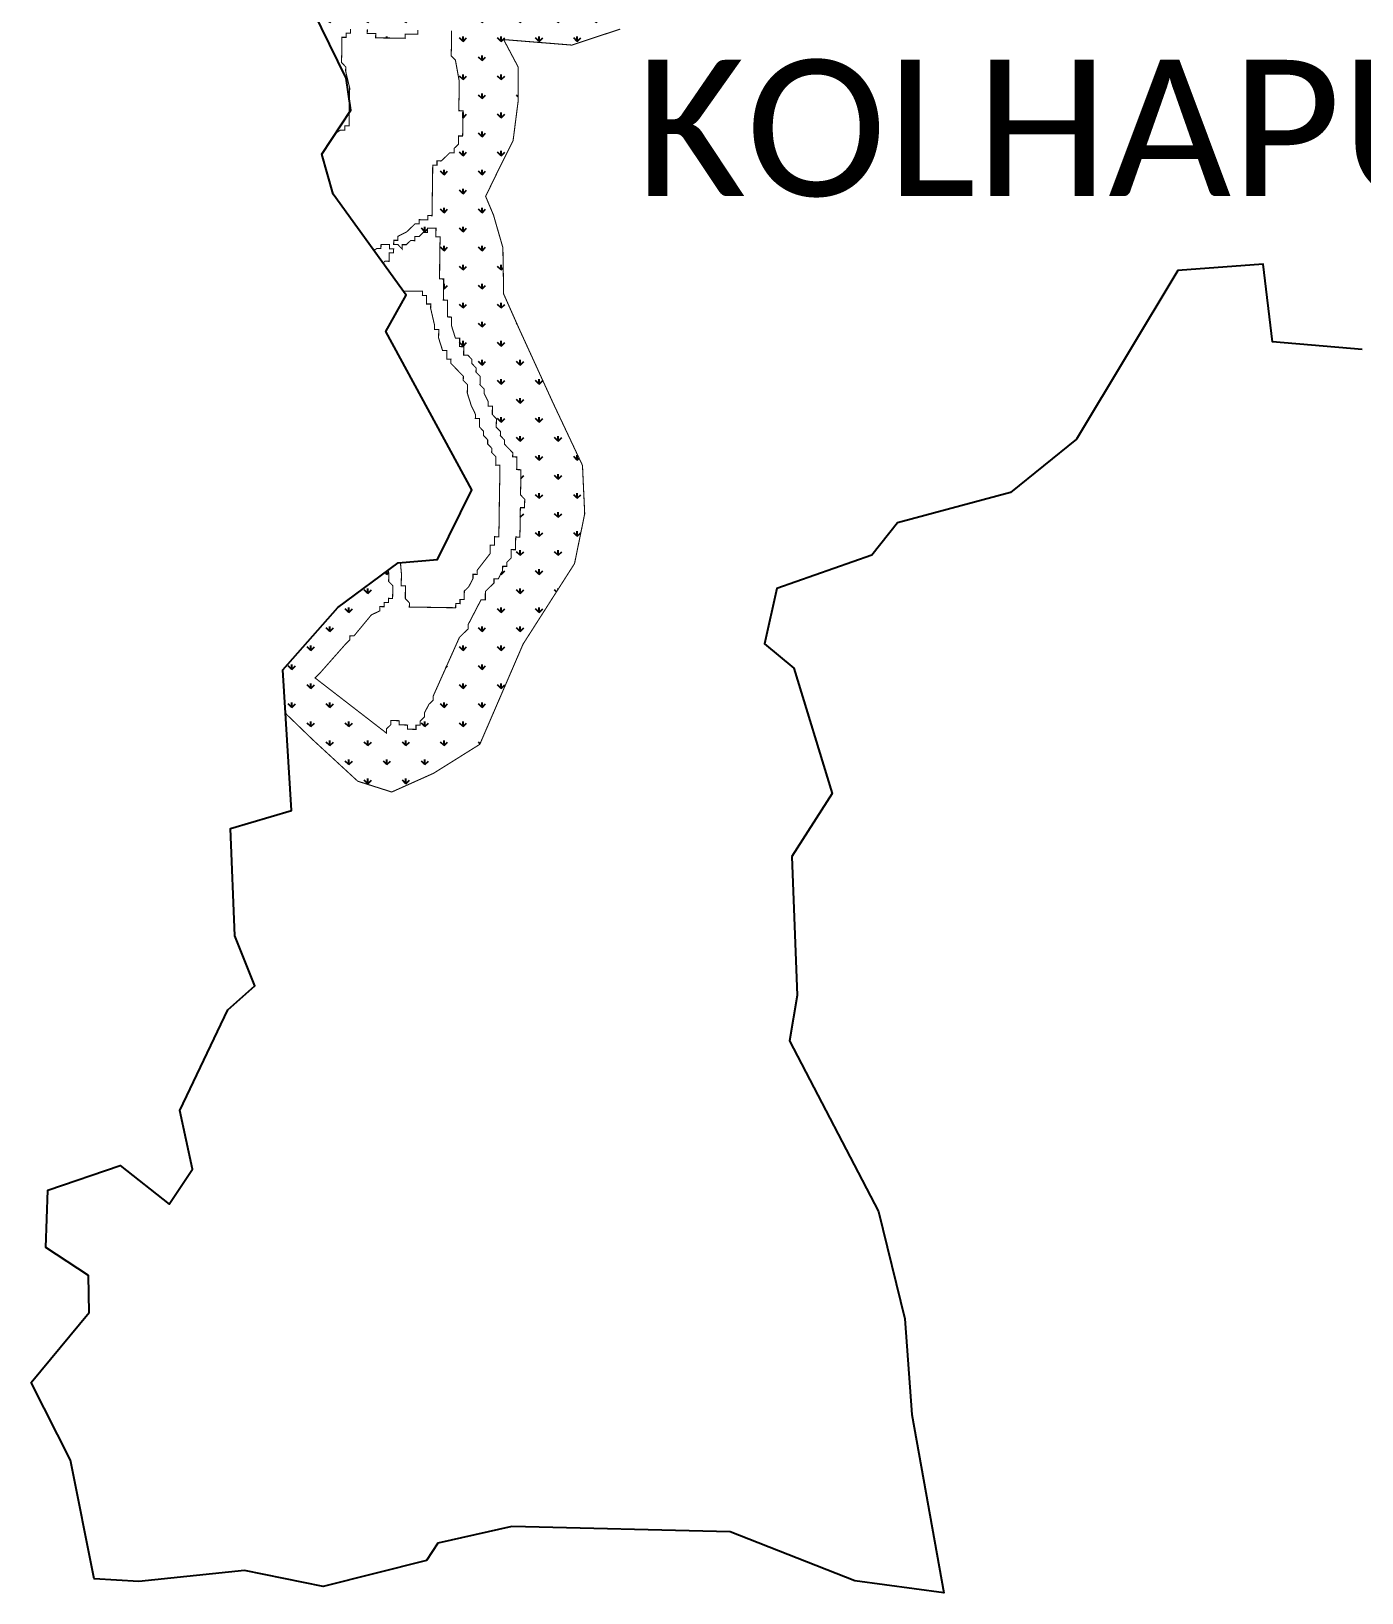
# Model space of a CAD drawing. Header units: metres. Extents: x 264905 to 267425, y 2153187 to 2155975.
# Drawn here: x 264905 to 266161, y 2153187 to 2154661 of the extents above; entities that cross this region are included whole.
import ezdxf

# ---------------------------------------------------------------- set-up
doc = ezdxf.new("R2010")
doc.units = ezdxf.units.M
for name, color, linetype in [('MANGROOVES BUFFER ZONE', 120, 'Continuous'), ('village', 3, 'Continuous'), ('VILLAGE NAME', 250, 'Continuous')]:
    doc.layers.add(name, color=color, linetype=linetype)
doc.styles.get("Standard").update_dxf_attribs({"font": 'simplex.shx'})

msp = doc.modelspace()

# ---------------------------------------------------------------- hatches: boundary and pattern name
at = {"layer": 'MANGROOVES BUFFER ZONE'}
h = msp.add_hatch(dxfattribs=at)
h.set_pattern_fill('GRASS', color=256)
h.paths.add_polyline_path([(265447.6, 2155104.4), (265451.6, 2155104.4), (265451.7, 2155108.3), (265455.6, 2155108.3), (265455.7, 2155112.3), (265463.8, 2155120.1), (265467.8, 2155124), (265467.9, 2155128), (265471.8, 2155127.9), (265475.8, 2155127.9), (265475.9, 2155131.8), (265479.8, 2155131.8), (265483.8, 2155131.7), (265483.8, 2155127.7), (265483.7, 2155123.8), (265483.6, 2155119.8), (265479.6, 2155115.9), (265479.5, 2155107.9), (265475.4, 2155104), (265475.4, 2155100), (265471.3, 2155092.1), (265471.2, 2155088.2), (265467.2, 2155084.3), (265467.1, 2155080.3), (265467.1, 2155076.3), (265463.1, 2155076.4), (265463.1, 2155072.4), (265463, 2155068.4), (265462.9, 2155064.4), (265462.9, 2155060.5), (265462.8, 2155056.5), (265462.8, 2155052.5), (265462.7, 2155048.5), (265462.6, 2155044.6), (265462.5, 2155036.6), (265462.5, 2155032.6), (265462.4, 2155028.7), (265462.3, 2155024.7), (265462.3, 2155020.7), (265462.2, 2155016.7), (265466.2, 2155016.7), (265466.1, 2155012.7), (265469.9, 2154996.7), (265469.8, 2154992.8), (265469.8, 2154988.8), (265469.7, 2154984.8), (265473.7, 2154984.7), (265473.6, 2154980.8), (265473.6, 2154976.8), (265477.5, 2154976.7), (265481.5, 2154976.7), (265485.5, 2154976.6), (265497.5, 2154980.4), (265501.4, 2154980.4), (265501.5, 2154984.3), (265505.5, 2154984.3), (265509.5, 2154984.2), (265513.4, 2154984.2), (265513.4, 2154980.2), (265517.3, 2154980.1), (265517.3, 2154976.1), (265517.2, 2154972.2), (265517.2, 2154968.2), (265513.2, 2154968.3), (265513.1, 2154964.3), (265509, 2154956.4), (265509, 2154952.4), (265508.9, 2154948.4), (265508.9, 2154944.5), (265504.8, 2154940.5), (265504.8, 2154936.6), (265504.7, 2154932.6), (265504.7, 2154928.6), (265504.6, 2154924.6), (265504.5, 2154920.7), (265504.5, 2154916.7), (265504.4, 2154912.7), (265504.4, 2154908.7), (265504.3, 2154904.8), (265504.2, 2154900.8), (265508.2, 2154900.7), (265508.2, 2154896.8), (265512.1, 2154896.7), (265516.1, 2154896.6), (265516, 2154892.7), (265520, 2154892.6), (265520, 2154888.6), (265523.9, 2154888.6), (265523.9, 2154884.6), (265523.8, 2154880.6), (265527.8, 2154880.6), (265527.7, 2154876.6), (265527.7, 2154872.6), (265527.6, 2154864.7), (265531.5, 2154860.6), (265531.4, 2154852.7), (265535.2, 2154840.7), (265535.1, 2154836.7), (265535, 2154832.7), (265535, 2154828.8), (265534.9, 2154824.8), (265534.9, 2154820.8), (265534.8, 2154816.8), (265534.7, 2154812.9), (265530.8, 2154812.9), (265530.7, 2154808.9), (265530.6, 2154805), (265526.7, 2154805), (265526.6, 2154801), (265522.6, 2154801.1), (265522.6, 2154797.1), (265518.5, 2154793.2), (265506.5, 2154785.4), (265506.4, 2154781.5), (265502.5, 2154781.5), (265502.4, 2154777.5), (265498.4, 2154773.6), (265498.3, 2154769.7), (265498.3, 2154765.7), (265494.2, 2154761.8), (265494.2, 2154757.8), (265494.1, 2154753.8), (265494, 2154749.8), (265494, 2154745.9), (265490, 2154745.9), (265490, 2154741.9), (265489.9, 2154738), (265485.9, 2154738), (265485.9, 2154734.1), (265481.9, 2154734.1), (265477.9, 2154730.2), (265477.8, 2154726.2), (265473.8, 2154722.3), (265469.7, 2154718.4), (265465.8, 2154718.4), (265465.7, 2154714.5), (265461.7, 2154710.6), (265457.7, 2154710.6), (265457.6, 2154706.6), (265453.7, 2154706.7), (265453.6, 2154702.7), (265449.6, 2154702.8), (265445.6, 2154702.8), (265445.6, 2154698.9), (265441.6, 2154698.9), (265437.6, 2154699), (265433.7, 2154699), (265429.6, 2154695.1), (265421.7, 2154695.2), (265413.7, 2154695.4), (265409.7, 2154691.4), (265405.7, 2154691.5), (265401.7, 2154691.6), (265393.8, 2154691.7), (265389.8, 2154691.7), (265385.8, 2154691.8), (265381.9, 2154691.9), (265377.9, 2154691.9), (265374, 2154695.9), (265366, 2154696.1), (265362.1, 2154700.1), (265358.1, 2154700.2), (265354.2, 2154700.2), (265350.2, 2154700.3), (265346.2, 2154700.3), (265342.2, 2154700.4), (265338.3, 2154700.5), (265334.2, 2154696.5), (265330.3, 2154696.6), (265326.3, 2154696.7), (265326.2, 2154692.7), (265322.2, 2154692.7), (265322.2, 2154688.8), (265318.2, 2154688.8), (265314.2, 2154684.9), (265310.1, 2154681), (265310.1, 2154677), (265306.1, 2154677.1), (265306, 2154673.1), (265306, 2154669.1), (265302, 2154669.2), (265302, 2154665.2), (265301.9, 2154661.2), (265301.8, 2154657.3), (265301.8, 2154653.3), (265301.7, 2154649.3), (265301.7, 2154645.3), (265301.6, 2154641.4), (265301.5, 2154637.4), (265305.5, 2154633.3), (265309.1, 2154613.4), (265309.1, 2154609.4), (265309, 2154605.5), (265309, 2154601.5), (265308.8, 2154593.5), (265308.8, 2154589.6), (265308.7, 2154585.6), (265312.7, 2154585.5), (265312.6, 2154581.5), (265312.5, 2154573.6), (265312.5, 2154569.6), (265312.4, 2154565.6), (265312.3, 2154561.7), (265308.4, 2154561.7), (265308.3, 2154557.7), (265308.3, 2154553.8), (265304.2, 2154549.9), (265304.2, 2154545.9), (265300.2, 2154545.9), (265296.2, 2154542), (265292.1, 2154538.1), (265288.1, 2154538.2), (265288.1, 2154534.2), (265284.1, 2154534.2), (265284, 2154530.3), (265284, 2154526.3), (265283.9, 2154522.3), (265283.9, 2154518.3), (265283.7, 2154506.4), (265283.6, 2154498.5), (265283.5, 2154494.5), (265283.5, 2154490.5), (265283.4, 2154486.5), (265279.4, 2154486.6), (265279.4, 2154482.6), (265271.4, 2154482.7), (265271.4, 2154478.8), (265267.4, 2154478.8), (265259.3, 2154471), (265251.3, 2154467.1), (265251.2, 2154463.2), (265247.3, 2154463.2), (265247.2, 2154459.2), (265251.2, 2154459.2), (265255.1, 2154455.1), (265255.2, 2154459.1), (265259.1, 2154459.1), (265263.2, 2154463), (265267.1, 2154462.9), (265267.2, 2154466.9), (265271.2, 2154466.8), (265275.2, 2154470.8), (265279.2, 2154470.7), (265279.2, 2154474.7), (265283.2, 2154474.6), (265287.2, 2154474.6), (265287.1, 2154470.6), (265287.1, 2154466.6), (265291.1, 2154466.5), (265291, 2154462.6), (265290.9, 2154458.6), (265290.9, 2154454.6), (265290.8, 2154450.6), (265290.8, 2154446.7), (265290.6, 2154438.7), (265290.6, 2154434.7), (265290.5, 2154430.8), (265290.5, 2154426.8), (265294.4, 2154426.7), (265294.4, 2154422.8), (265294.3, 2154418.8), (265294.2, 2154410.8), (265294.1, 2154406.9), (265298.1, 2154406.8), (265298, 2154398.8), (265297.9, 2154394.9), (265297.9, 2154390.9), (265301.9, 2154390.8), (265301.7, 2154382.9), (265305.5, 2154370.9), (265309.5, 2154370.8), (265309.5, 2154366.9), (265309.4, 2154362.9), (265313.4, 2154362.8), (265313.3, 2154358.9), (265313.3, 2154354.9), (265317.2, 2154354.8), (265321.1, 2154350.8), (265321.1, 2154346.8), (265325, 2154342.8), (265324.9, 2154338.8), (265328.9, 2154334.8), (265328.8, 2154330.8), (265328.7, 2154326.8), (265332.7, 2154322.8), (265332.6, 2154318.8), (265336.5, 2154310.8), (265336.4, 2154306.8), (265340.4, 2154306.8), (265340.3, 2154298.8), (265344.2, 2154294.8), (265344.1, 2154290.8), (265344, 2154286.8), (265348, 2154282.8), (265347.9, 2154278.8), (265351.8, 2154274.8), (265351.8, 2154270.8), (265359.6, 2154262.7), (265359.5, 2154258.8), (265363.5, 2154258.7), (265363.5, 2154254.7), (265363.4, 2154250.7), (265363.3, 2154246.8), (265367.3, 2154246.7), (265367.2, 2154242.7), (265367.2, 2154238.8), (265367.1, 2154234.8), (265367.1, 2154230.8), (265367, 2154226.8), (265367, 2154222.9), (265370.9, 2154218.8), (265370.8, 2154214.8), (265370.8, 2154210.9), (265366.8, 2154210.9), (265366.7, 2154207), (265366.7, 2154203), (265366.5, 2154195), (265366.5, 2154191.1), (265366.4, 2154187.1), (265366.4, 2154183.1), (265362.4, 2154183.2), (265362.3, 2154179.2), (265362.3, 2154175.2), (265362.2, 2154171.2), (265358.2, 2154171.3), (265358.2, 2154167.3), (265358.1, 2154163.3), (265354.1, 2154159.4), (265354, 2154155.5), (265350.1, 2154155.5), (265350, 2154151.5), (265345.9, 2154143.6), (265341.9, 2154143.7), (265341.9, 2154139.7), (265337.8, 2154135.8), (265333.8, 2154131.9), (265333.7, 2154127.9), (265333.7, 2154123.9), (265329.7, 2154124), (265317.4, 2154100.3), (265317.4, 2154096.3), (265313.3, 2154092.4), (265309.3, 2154088.5), (265284.6, 2154033.2), (265284.6, 2154029.2), (265280.5, 2154025.3), (265276.4, 2154017.4), (265276.4, 2154013.5), (265272.3, 2154009.5), (265272.3, 2154005.6), (265268.3, 2154005.6), (265268.3, 2154001.6), (265264.3, 2154001.7), (265260.3, 2154001.8), (265260.4, 2154005.7), (265256.4, 2154005.8), (265252.4, 2154005.9), (265252.5, 2154009.8), (265248.5, 2154009.9), (265244.5, 2154009.9), (265244.5, 2154006), (265240.4, 2154002.1), (265240.4, 2153998.1), (265173, 2154050.2), (265177.6, 2154054.7), (265201.9, 2154082.2), (265205.9, 2154086.1), (265206, 2154090), (265209.9, 2154090), (265226.1, 2154109.6), (265234.1, 2154113.5), (265234.2, 2154117.5), (265238.2, 2154117.4), (265238.2, 2154121.4), (265242.2, 2154121.3), (265242.3, 2154125.3), (265246.2, 2154125.2), (265246.3, 2154129.2), (265246.4, 2154133.2), (265246.4, 2154137.2), (265242.5, 2154141.2), (265242.6, 2154149.2), (265242, 2154151.9), (265194.4, 2154116.5), (265142.7, 2154057.9), (265145, 2154019.3), (265145.8, 2154016.1), (265171.1, 2153991.6), (265213.3, 2153952.7), (265245.4, 2153942.5), (265284.9, 2153960.2), (265328.5, 2153987.5), (265369.4, 2154082.2), (265417.9, 2154158.1), (265427.5, 2154205.1), (265425.4, 2154250.8), (265397.5, 2154310), (265365.4, 2154380.2), (265351, 2154412.6), (265350.3, 2154456.2), (265341.5, 2154486.9), (265334, 2154504.7), (265345.6, 2154528.6), (265359.9, 2154557.2), (265364.7, 2154594.7), (265364.7, 2154626.8), (265351, 2154652.7), (265415.3, 2154647.5), (265461, 2154662.6), (265515.6, 2154693.9), (265545, 2154747.2), (265574.4, 2154799), (265586, 2154847.4), (265563.4, 2154915.7), (265561.4, 2154938.6), (265561.4, 2154968.7), (265560.7, 2154992.5), (265545.7, 2155012.3), (265520.4, 2155022.6), (265509.5, 2155028.7), (265520.4, 2155080.6), (265521.8, 2155114), (265514.9, 2155139.9), (265495.2, 2155153.6), (265450.1, 2155159.7), (265477.4, 2155181.5), (265484.9, 2155209.5), (265477.6, 2155251.1), (265456.9, 2155284), (265454.5, 2155267), (265425.3, 2155248.8), (265430.7, 2155224.3), (265427.1, 2155208.3), (265415.4, 2155201.8), (265403, 2155220), (265399.1, 2155232.4), (265367.7, 2155212.8), (265365.1, 2155202.5), (265357.1, 2155187.2), (265358.6, 2155178.5), (265376.1, 2155161.7), (265380.4, 2155147.2), (265392.8, 2155136.2), (265389.9, 2155117.3), (265373.9, 2155082.4), (265362.2, 2155071.4), (265352.8, 2155077.3), (265349.8, 2155113.7), (265343.3, 2155158.1), (265331, 2155189.9), (265306.2, 2155174.4), (265310.9, 2155164.5), (265314.5, 2155138.3), (265300.3, 2155123.4), (265215.1, 2155117.5), (265153.7, 2155079.2), (265174.1, 2155081.9), (265239.9, 2155086.8), (265255.2, 2155079.9), (265249.6, 2155068.1), (265238.8, 2155058.8), (265298.8, 2155049.3), (265342.2, 2154995.8), (265278.4, 2154963.4), (265230.3, 2154896.4), (265222.9, 2154879.8), (265283, 2154918.2), (265344.3, 2154935.8), (265358.6, 2154959), (265372.9, 2154923.6), (265353.6, 2154872.4), (265338.2, 2154862.1), (265324.2, 2154845.1), (265315.6, 2154825.1), (265313.1, 2154795.3), (265316.9, 2154777.8), (265281.1, 2154747.8), (265259, 2154718.9), (265252.1, 2154705.2), (265215.5, 2154707.8), (265197.2, 2154704.4), (265173.3, 2154695), (265168, 2154686.6), (265202.3, 2154616.2), (265205.5, 2154594.5), (265205.7, 2154607), (265201.9, 2154622.9), (265202, 2154626.9), (265198.1, 2154631), (265198.1, 2154634.9), (265198.3, 2154642.9), (265198.3, 2154646.9), (265198.4, 2154650.8), (265198.4, 2154654.8), (265202.4, 2154654.8), (265202.5, 2154658.7), (265206.4, 2154658.7), (265206.5, 2154662.6), (265210.5, 2154662.6), (265214.4, 2154662.5), (265218.4, 2154662.5), (265222.4, 2154662.4), (265222.3, 2154658.4), (265226.3, 2154658.4), (265230.3, 2154658.3), (265230.2, 2154654.3), (265234.2, 2154654.3), (265238.2, 2154654.2), (265242.2, 2154654.2), (265246.1, 2154654.1), (265250.1, 2154654), (265254.1, 2154654), (265258.1, 2154653.9), (265258.1, 2154657.9), (265262.1, 2154657.8), (265266.1, 2154657.8), (265270, 2154657.7), (265270.1, 2154661.7), (265274.1, 2154661.6), (265278.1, 2154665.6), (265282.1, 2154665.5), (265282.1, 2154669.5), (265282.2, 2154673.4), (265286.2, 2154677.4), (265286.4, 2154685.3), (265290.4, 2154689.2), (265290.4, 2154693.2), (265290.5, 2154697.2), (265294.5, 2154697.1), (265294.5, 2154701.1), (265294.6, 2154705.1), (265298.6, 2154705), (265298.6, 2154709), (265302.6, 2154708.9), (265306.6, 2154712.9), (265310.6, 2154712.8), (265314.6, 2154716.7), (265322.7, 2154720.6), (265326.6, 2154720.5), (265330.7, 2154724.4), (265334.6, 2154724.4), (265334.7, 2154728.3), (265338.7, 2154728.3), (265338.7, 2154732.3), (265342.7, 2154732.2), (265346.7, 2154732.1), (265346.7, 2154736.1), (265350.7, 2154736.1), (265354.7, 2154736), (265354.7, 2154740), (265358.7, 2154739.9), (265358.8, 2154743.9), (265358.8, 2154747.9), (265362.9, 2154751.8), (265362.9, 2154755.8), (265367.1, 2154767.6), (265367.1, 2154771.6), (265371.2, 2154775.5), (265371.2, 2154779.5), (265371.3, 2154783.5), (265371.4, 2154787.4), (265371.4, 2154791.4), (265367.4, 2154791.5), (265363.5, 2154791.5), (265363.5, 2154795.5), (265359.6, 2154795.6), (265359.6, 2154799.5), (265359.7, 2154803.5), (265359.8, 2154811.5), (265359.8, 2154815.4), (265359.9, 2154819.4), (265360, 2154823.4), (265363.9, 2154823.3), (265367.9, 2154823.3), (265371.9, 2154823.2), (265375.9, 2154823.2), (265379.8, 2154819.1), (265383.8, 2154819.1), (265383.8, 2154823), (265387.8, 2154823), (265387.8, 2154827), (265387.9, 2154830.9), (265392, 2154838.8), (265392.1, 2154842.8), (265400.3, 2154862.6), (265404.5, 2154878.4), (265404.6, 2154882.4), (265408.6, 2154886.3), (265408.7, 2154890.3), (265408.7, 2154894.3), (265412.7, 2154894.2), (265412.8, 2154898.2), (265412.8, 2154902.1), (265412.9, 2154906.1), (265412.9, 2154910.1), (265417, 2154914), (265417.1, 2154925.9), (265417.3, 2154933.9), (265417.3, 2154937.9), (265421.4, 2154941.8), (265417.4, 2154941.8), (265417.4, 2154945.8), (265417.5, 2154949.8), (265413.6, 2154953.8), (265409.6, 2154953.9), (265409.7, 2154957.9), (265405.7, 2154957.9), (265401.8, 2154962), (265397.8, 2154962), (265393.8, 2154962.1), (265393.9, 2154966), (265389.9, 2154966.1), (265385.9, 2154966.2), (265386, 2154970.1), (265382, 2154970.2), (265378.1, 2154974.2), (265374.2, 2154978.3), (265374.2, 2154982.2), (265370.3, 2154982.3), (265370.3, 2154986.3), (265370.4, 2154990.3), (265370.4, 2154994.2), (265366.5, 2154994.3), (265366.5, 2154998.3), (265363.8, 2154998.3), (265374.2, 2155037.9), (265379, 2155037.8), (265383, 2155037.8), (265387, 2155037.7), (265387.1, 2155041.7), (265391.1, 2155045.6), (265395.1, 2155045.6), (265395.1, 2155049.5), (265399.1, 2155049.5), (265403.1, 2155053.4), (265407.1, 2155053.3), (265407.2, 2155057.3), (265411.1, 2155057.2), (265415.2, 2155061.2), (265419.2, 2155061.1), (265419.2, 2155065.1), (265423.2, 2155065), (265423.2, 2155069), (265423.3, 2155073), (265427.3, 2155072.9), (265427.3, 2155076.9), (265431.4, 2155080.8)])

# ---------------------------------------------------------------- linework, layer by layer
at = {"layer": 'MANGROOVES BUFFER ZONE', "const_width": 1}
for points in [[(265145, 2154019.3), (265145.8, 2154016.1), (265171.1, 2153991.6), (265213.3, 2153952.7), (265245.4, 2153942.5), (265284.9, 2153960.2), (265328.5, 2153987.5), (265369.4, 2154082.2), (265417.9, 2154158.1), (265427.5, 2154205.1), (265425.4, 2154250.8), (265397.5, 2154310), (265365.4, 2154380.2), (265351, 2154412.6), (265350.3, 2154456.2), (265341.5, 2154486.9), (265334, 2154504.7), (265345.6, 2154528.6), (265359.9, 2154557.2), (265364.7, 2154594.7), (265364.7, 2154626.8), (265351, 2154652.7), (265415.3, 2154647.5), (265461, 2154662.6)], [(265301.9, 2154661.2), (265301.8, 2154657.3), (265301.8, 2154653.3), (265301.7, 2154649.3), (265301.7, 2154645.3), (265301.6, 2154641.4), (265301.5, 2154637.4), (265305.5, 2154633.3), (265309.1, 2154613.4), (265309.1, 2154609.4), (265309, 2154605.5), (265309, 2154601.5), (265308.8, 2154593.5), (265308.8, 2154589.6), (265308.7, 2154585.6), (265312.7, 2154585.5), (265312.6, 2154581.5), (265312.5, 2154573.6), (265312.5, 2154569.6), (265312.4, 2154565.6), (265312.3, 2154561.7), (265308.4, 2154561.7), (265308.3, 2154557.7), (265308.3, 2154553.8), (265304.2, 2154549.9), (265304.2, 2154545.9), (265300.2, 2154545.9), (265296.2, 2154542), (265292.1, 2154538.1), (265288.1, 2154538.2), (265288.1, 2154534.2), (265284.1, 2154534.2), (265284, 2154530.3), (265284, 2154526.3), (265283.9, 2154522.3), (265283.9, 2154518.3), (265283.7, 2154506.4), (265283.6, 2154498.5), (265283.5, 2154494.5), (265283.5, 2154490.5), (265283.4, 2154486.5), (265279.4, 2154486.6), (265279.4, 2154482.6), (265271.4, 2154482.7), (265271.4, 2154478.8), (265267.4, 2154478.8), (265259.3, 2154471), (265251.3, 2154467.1), (265251.2, 2154463.2), (265247.3, 2154463.2), (265247.2, 2154459.2), (265251.2, 2154459.2), (265255.1, 2154455.1), (265255.2, 2154459.1), (265259.1, 2154459.1), (265263.2, 2154463), (265267.1, 2154462.9), (265267.2, 2154466.9), (265271.2, 2154466.8), (265275.2, 2154470.8), (265279.2, 2154470.7), (265279.2, 2154474.7), (265283.2, 2154474.6), (265287.2, 2154474.6), (265287.1, 2154470.6), (265287.1, 2154466.6), (265291.1, 2154466.5), (265291, 2154462.6), (265290.9, 2154458.6), (265290.9, 2154454.6), (265290.8, 2154450.6), (265290.8, 2154446.7), (265290.6, 2154438.7), (265290.6, 2154434.7), (265290.5, 2154430.8), (265290.5, 2154426.8), (265294.4, 2154426.7), (265294.4, 2154422.8), (265294.3, 2154418.8), (265294.2, 2154410.8), (265294.1, 2154406.9), (265298.1, 2154406.8), (265298, 2154398.8), (265297.9, 2154394.9), (265297.9, 2154390.9), (265301.9, 2154390.8), (265301.7, 2154382.9), (265305.5, 2154370.9), (265309.5, 2154370.8), (265309.5, 2154366.9), (265309.4, 2154362.9), (265313.4, 2154362.8), (265313.3, 2154358.9), (265313.3, 2154354.9), (265317.2, 2154354.8), (265321.1, 2154350.8), (265321.1, 2154346.8), (265325, 2154342.8), (265324.9, 2154338.8), (265328.9, 2154334.8), (265328.8, 2154330.8), (265328.7, 2154326.8), (265332.7, 2154322.8), (265332.6, 2154318.8), (265336.5, 2154310.8), (265336.4, 2154306.8), (265340.4, 2154306.8), (265340.3, 2154298.8), (265344.2, 2154294.8), (265344.1, 2154290.8), (265344, 2154286.8), (265348, 2154282.8), (265347.9, 2154278.8), (265351.8, 2154274.8), (265351.8, 2154270.8), (265359.6, 2154262.7), (265359.5, 2154258.8), (265363.5, 2154258.7), (265363.5, 2154254.7), (265363.4, 2154250.7), (265363.3, 2154246.8), (265367.3, 2154246.7), (265367.2, 2154242.7), (265367.2, 2154238.8), (265367.1, 2154234.8), (265367.1, 2154230.8), (265367, 2154226.8), (265367, 2154222.9), (265370.9, 2154218.8), (265370.8, 2154214.8), (265370.8, 2154210.9), (265366.8, 2154210.9), (265366.7, 2154207), (265366.7, 2154203), (265366.5, 2154195), (265366.5, 2154191.1), (265366.4, 2154187.1), (265366.4, 2154183.1), (265362.4, 2154183.2), (265362.3, 2154179.2), (265362.3, 2154175.2), (265362.2, 2154171.2), (265358.2, 2154171.3), (265358.2, 2154167.3), (265358.1, 2154163.3), (265354.1, 2154159.4), (265354, 2154155.5), (265350.1, 2154155.5), (265350, 2154151.5), (265345.9, 2154143.6), (265341.9, 2154143.7), (265341.9, 2154139.7), (265337.8, 2154135.8), (265333.8, 2154131.9), (265333.7, 2154127.9), (265333.7, 2154123.9), (265329.7, 2154124), (265317.4, 2154100.3), (265317.4, 2154096.3), (265313.3, 2154092.4), (265309.3, 2154088.5), (265284.6, 2154033.2), (265284.6, 2154029.2), (265280.5, 2154025.3), (265276.4, 2154017.4), (265276.4, 2154013.5), (265272.3, 2154009.5), (265272.3, 2154005.6), (265268.3, 2154005.6), (265268.3, 2154001.6), (265264.3, 2154001.7), (265260.3, 2154001.8), (265260.4, 2154005.7), (265256.4, 2154005.8), (265252.4, 2154005.9), (265252.5, 2154009.8), (265248.5, 2154009.9), (265244.5, 2154009.9), (265244.5, 2154006), (265240.4, 2154002.1), (265240.4, 2153998.1), (265173, 2154050.2), (265177.6, 2154054.7), (265201.9, 2154082.2), (265205.9, 2154086.1), (265206, 2154090), (265209.9, 2154090), (265226.1, 2154109.6), (265234.1, 2154113.5), (265234.2, 2154117.5), (265238.2, 2154117.4), (265238.2, 2154121.4), (265242.2, 2154121.3), (265242.3, 2154125.3), (265246.2, 2154125.2), (265246.3, 2154129.2), (265246.4, 2154133.2), (265246.4, 2154137.2), (265242.5, 2154141.2), (265242.6, 2154149.2), (265242, 2154151.9)], [(265192.6, 2154564.4), (265197.1, 2154567.3), (265201.1, 2154567.3), (265201.2, 2154571.3), (265205.1, 2154571.2), (265205.2, 2154575.2), (265205.3, 2154579.2), (265205.3, 2154583.1), (265205.4, 2154587.1), (265205.4, 2154591.1), (265205.7, 2154607), (265201.9, 2154622.9), (265202, 2154626.9), (265198.1, 2154631), (265198.1, 2154634.9), (265198.3, 2154642.9), (265198.3, 2154646.9), (265198.4, 2154650.8), (265198.4, 2154654.8), (265202.4, 2154654.8), (265202.5, 2154658.7), (265206.4, 2154658.7), (265206.5, 2154662.6)], [(265222.4, 2154662.4), (265222.3, 2154658.4), (265226.3, 2154658.4), (265230.3, 2154658.3), (265230.2, 2154654.3), (265234.2, 2154654.3), (265238.2, 2154654.2), (265242.2, 2154654.2), (265246.1, 2154654.1), (265250.1, 2154654), (265254.1, 2154654), (265258.1, 2154653.9), (265258.1, 2154657.9), (265262.1, 2154657.8), (265266.1, 2154657.8), (265270, 2154657.7), (265270.1, 2154661.7)], [(265228.4, 2154453.6), (265231.3, 2154455.5), (265235.2, 2154455.4), (265235.3, 2154459.4), (265239.3, 2154459.4), (265243.2, 2154459.3), (265243.2, 2154455.3), (265247.2, 2154455.3), (265247.1, 2154451.3), (265243.1, 2154451.4), (265243.1, 2154447.4), (265243, 2154443.4), (265239, 2154443.5), (265237.1, 2154441.6)], [(265253.6, 2154159.1), (265254.5, 2154149), (265254.5, 2154145), (265254.4, 2154141), (265254.4, 2154137), (265258.3, 2154137), (265258.3, 2154133), (265258.2, 2154129), (265258.2, 2154125.1), (265262.1, 2154121), (265262, 2154117.1), (265266, 2154117), (265270, 2154116.9), (265273.9, 2154116.9), (265281.9, 2154116.8), (265289.8, 2154116.6), (265293.8, 2154116.6), (265297.8, 2154116.5), (265301.8, 2154116.5), (265305.7, 2154116.4), (265305.8, 2154120.4), (265309.8, 2154120.3), (265309.8, 2154124.3), (265313.8, 2154124.2), (265313.9, 2154132.2), (265318, 2154136.1), (265322.1, 2154144), (265322.1, 2154148), (265326.1, 2154147.9), (265326.1, 2154151.9), (265338.3, 2154167.6), (265338.4, 2154171.6), (265338.4, 2154175.6), (265342.4, 2154175.5), (265342.5, 2154179.5), (265342.5, 2154183.5), (265346.5, 2154183.4), (265346.5, 2154187.4), (265346.6, 2154191.3), (265346.7, 2154195.3), (265346.7, 2154199.3), (265346.8, 2154203.3), (265346.9, 2154211.2), (265347, 2154219.2), (265347.1, 2154223.2), (265347.1, 2154227.1), (265347.2, 2154231.1), (265347.3, 2154235.1), (265347.3, 2154239.1), (265347.4, 2154243), (265347.4, 2154247), (265347.5, 2154251), (265343.5, 2154251), (265343.6, 2154255), (265343.6, 2154259), (265339.7, 2154263), (265339.8, 2154267), (265335.9, 2154271), (265335.9, 2154275), (265332, 2154279), (265332.1, 2154283), (265328.1, 2154287.1), (265328.2, 2154291), (265328.3, 2154295), (265324.3, 2154295.1), (265324.4, 2154299), (265320.5, 2154307.1), (265316.7, 2154319), (265316.8, 2154323), (265316.8, 2154327), (265312.9, 2154331), (265313, 2154335), (265309, 2154339), (265305.1, 2154343.1), (265301.2, 2154347.1), (265301.3, 2154351.1), (265297.3, 2154351.1), (265297.4, 2154355.1), (265297.4, 2154359.1), (265293.4, 2154359.1), (265289.6, 2154371.1), (265289.7, 2154375.1), (265289.8, 2154379.1), (265285.8, 2154379.1), (265285.8, 2154383.1), (265282.1, 2154399.1), (265282.2, 2154403.1), (265278.2, 2154403.1), (265278.2, 2154407.1), (265278.3, 2154411.1), (265274.3, 2154411.1), (265274.4, 2154415.1), (265270.4, 2154415.2), (265266.4, 2154415.2), (265262.5, 2154415.3), (265258.5, 2154415.3), (265256, 2154415.4)]]:
    msp.add_lwpolyline(points, dxfattribs=at)
at = {"layer": 'village', "color": 3}
msp.add_polyline3d([(266161.2, 2154360.3, 0), (266076.6, 2154367.5, 0), (266067.8, 2154440.6, 0), (265987.1, 2154434.6, 0), (265891.6, 2154275.5, 0), (265829.3, 2154225.1, 0), (265722.7, 2154196.6, 0), (265698.4, 2154165.9, 0), (265608.7, 2154134.7, 0), (265597.2, 2154082.5, 0), (265624.8, 2154059.3, 0), (265661, 2153941, 0), (265622.9, 2153881.5, 0), (265627.9, 2153750.5, 0), (265620.8, 2153707.5, 0), (265704.6, 2153546.4, 0), (265729.7, 2153445.4, 0), (265736.2, 2153355.1, 0), (265766.3, 2153186.7, 0), (265682.3, 2153197.8, 0), (265564.7, 2153244.2, 0), (265358.6, 2153249.3, 0), (265288.8, 2153233.6, 0), (265278.3, 2153217, 0), (265180.8, 2153192.6, 0), (265106.6, 2153207.8, 0), (265006.8, 2153197.2, 0), (264964.5, 2153199.7, 0), (264942.2, 2153312, 0), (264905.2, 2153385, 0), (264960, 2153451.1, 0), (264959.3, 2153486, 0), (264918.9, 2153512.7, 0), (264920.7, 2153566.7, 0), (264989.1, 2153590.1, 0), (265035.4, 2153553.4, 0), (265057.5, 2153586.5, 0), (265045.3, 2153641.8, 0), (265090.6, 2153736.8, 0), (265116.2, 2153759.7, 0), (265097.3, 2153806.6, 0), (265093.2, 2153908, 0), (265150.7, 2153924.9, 0), (265142.7, 2154057.9, 0), (265194.4, 2154116.5, 0), (265251.5, 2154158.9, 0), (265288.7, 2154162, 0), (265321.1, 2154227.8, 0), (265239.7, 2154377.2, 0), (265259, 2154411.3, 0), (265190, 2154506.7, 0), (265179.5, 2154544.5, 0), (265206.7, 2154586, 0), (265202.3, 2154616.2, 0), (265163.3, 2154696.2, 0)], dxfattribs=at)

# ---------------------------------------------------------------- texts
at = {"layer": 'VILLAGE NAME', "insert": (265475.4, 2154633.6), "char_height": 128.647, "attachment_point": 1}
msp.add_mtext_dynamic_manual_height_columns('{\\fCalibri|b0|i0|c0|p34;KOLHAPUR}', width=1334.797, gutter_width=643.2, heights=[0], dxfattribs=at)

doc.saveas('drawing.dxf')
